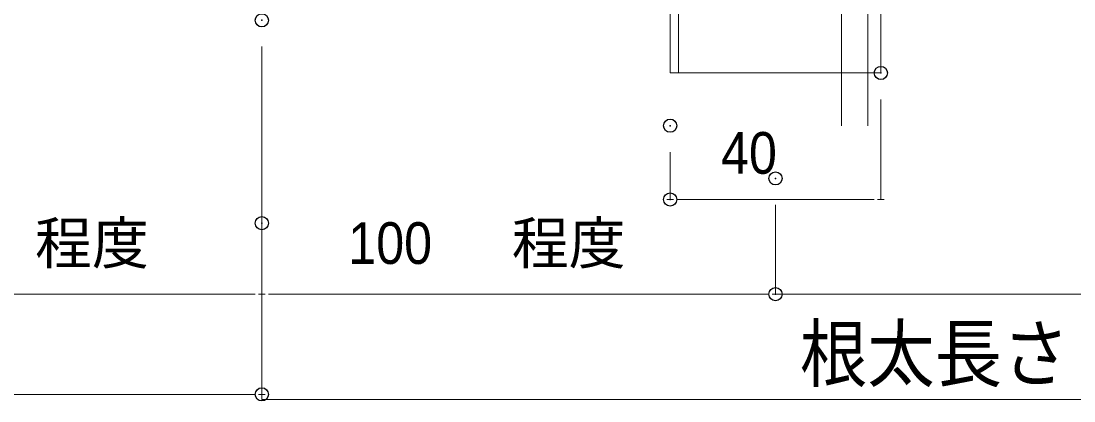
# Model space of a CAD drawing. Units: millimetres, scale not verified. Extents: x -4750 to 4750, y -3000 to 3000.
# Drawn here: x -1936.4 to -1736.6, y -1740.6 to -1668.5 of the extents above; entities that cross this region are included whole.
import ezdxf
from ezdxf.enums import TextEntityAlignment as Align

# ---------------------------------------------------------------- set-up
doc = ezdxf.new("R2010")
doc.units = ezdxf.units.MM
doc.header["$LTSCALE"] = 5
doc.header["$PDMODE"] = 32
doc.header["$PDSIZE"] = 2.5
for name, color, linetype, lineweight in [('0-0_デッキ', 7, 'Continuous', 9), ('0-4_0', 7, 'Continuous', 9), ('0-7_寸法', 7, 'Continuous', 9), ('0-8_ビス', 7, 'Continuous', 9)]:
    doc.layers.add(name, color=color, linetype=linetype, lineweight=lineweight)
doc.layers.add('0-9_Defpoints', color=7, linetype='Continuous')
doc.styles.add('Osaka', font='')
doc.styles.add('ＭＳ ゴシック', font='')
doc.styles.get('Osaka').set_extended_font_data('Osaka')
doc.styles.get('ＭＳ ゴシック').set_extended_font_data('MS Gothic')

# ---------------------------------------------------------------- blocks, each defined once
blk = doc.blocks.new('_DOT')
at = {"layer": '0-4_0'}
for p, q in [((-10, 0), (-20, 0)), ((-5, 0), (5, 0))]:
    blk.add_line(p, q, dxfattribs=at)
blk = doc.blocks.new('グループ-447-1')
at = {"layer": '0-0_デッキ'}
for p, q in [((-6115.1, -52313.2), (-6115.1, -41013.2)), ((-6215.1, -52313.2), (-6215.1, -50763.7))]:
    blk.add_line(p, q, dxfattribs=at)

msp = doc.modelspace()

# ---------------------------------------------------------------- linework, layer by layer
at = {"layer": '0-0_デッキ', "color": 134}
for points in [[(-1813.25, -1128.345), (-1773.25, -1128.345), (-1773.25, -1678.345), (-1813.25, -1678.345)], [(-1813.25, -1128.345), (-1811.65, -1128.345), (-1811.65, -1678.345), (-1813.25, -1678.345)]]:
    msp.add_lwpolyline(points, close=True, dxfattribs=at)
at = {"layer": '0-7_寸法'}
for p, q in [((-1890.748, -1673.345), (-1890.748, -1720.313)), ((-1890.747, -1673.345), (-1890.747, -1720.313)), ((-1890.747, -1673.345), (-1890.747, -1740.313)), ((-1890.747, -1673.345), (-1890.747, -1740.313)), ((-1890.747, -1673.345), (-1890.747, -1740.313)), ((-1773.243, -1683.345), (-1773.243, -1702.345)), ((-1813.248, -1693.345), (-1813.248, -1702.345)), ((-1775.746, -1702.345), (-1810.744, -1702.345)), ((-1793.25, -1703.345), (-1793.25, -1720.313)), ((-1890.747, -1711.829), (-1890.747, -1739.313)), ((-1893.251, -1720.313), (-1985.746, -1720.313)), ((-1888.244, -1720.313), (-1795.754, -1720.313)), ((-1629.138, -1720.313), (-1793.25, -1720.313)), ((-2419.698, -1739.313), (-1893.251, -1739.313)), ((-1629.138, -1740.313), (-1890.747, -1740.313)), ((-1629.138, -1740.313), (-1890.747, -1740.313)), ((-1629.138, -1740.313), (-1890.747, -1740.313))]:
    msp.add_line(p, q, dxfattribs=at)
at = {"layer": '0-9_Defpoints'}
for p in [(-1890.748, -1668.345), (-1890.747, -1668.345), (-1773.243, -1678.345), (-1813.248, -1688.345), (-1793.25, -1698.345), (-1813.248, -1702.345), (-1890.747, -1706.829), (-1793.25, -1720.313), (-1890.747, -1739.313)]:
    msp.add_point(p, dxfattribs=at)

# ---------------------------------------------------------------- block references
at = {"layer": '0-7_寸法', "xscale": 0.1251862, "yscale": 0.1251862}
for p, rotation in [((-1813.248, -1702.345), 180.00004), ((-1773.243, -1702.345), 4e-05), ((-1890.748, -1720.313), 180)]:
    msp.add_blockref('_DOT', p, dxfattribs=dict(at, rotation=rotation))
for p in [(-1890.747, -1720.313), (-1793.25, -1720.313), (-1890.747, -1739.313)]:
    msp.add_blockref('_DOT', p, dxfattribs=at)
at = {"layer": '0-8_ビス', "xscale": 0.05, "yscale": 0.05}
msp.add_blockref('グループ-447-1', (-1470, 927.316), dxfattribs=at)

# ---------------------------------------------------------------- texts
at = {"layer": '0-7_寸法', "width": 0.9}
for s, height, style, p in [('40', 7.918, 'Osaka', (-1803.587, -1699.845)), ('100', 7.918, 'Osaka', (-1874.333, -1716.946)), ('根太長さ', 10.41, 'ＭＳ ゴシック', (-1788.606, -1739.898)), ('根太長さ', 10.41, 'ＭＳ ゴシック', (-1788.606, -1739.898)), ('根太長さ', 10.41, 'ＭＳ ゴシック', (-1788.606, -1739.898))]:
    msp.add_text(s, height=height, dxfattribs=dict(at, style=style)).set_placement(p, align=Align.BOTTOM_LEFT)
at = {"layer": '0-7_寸法', "style": 'Osaka'}
for p in [(-1933.79, -1716.946), (-1843.308, -1716.946)]:
    msp.add_text('程度', height=7.918, dxfattribs=at).set_placement(p, align=Align.BOTTOM_LEFT)

doc.saveas('drawing.dxf')
